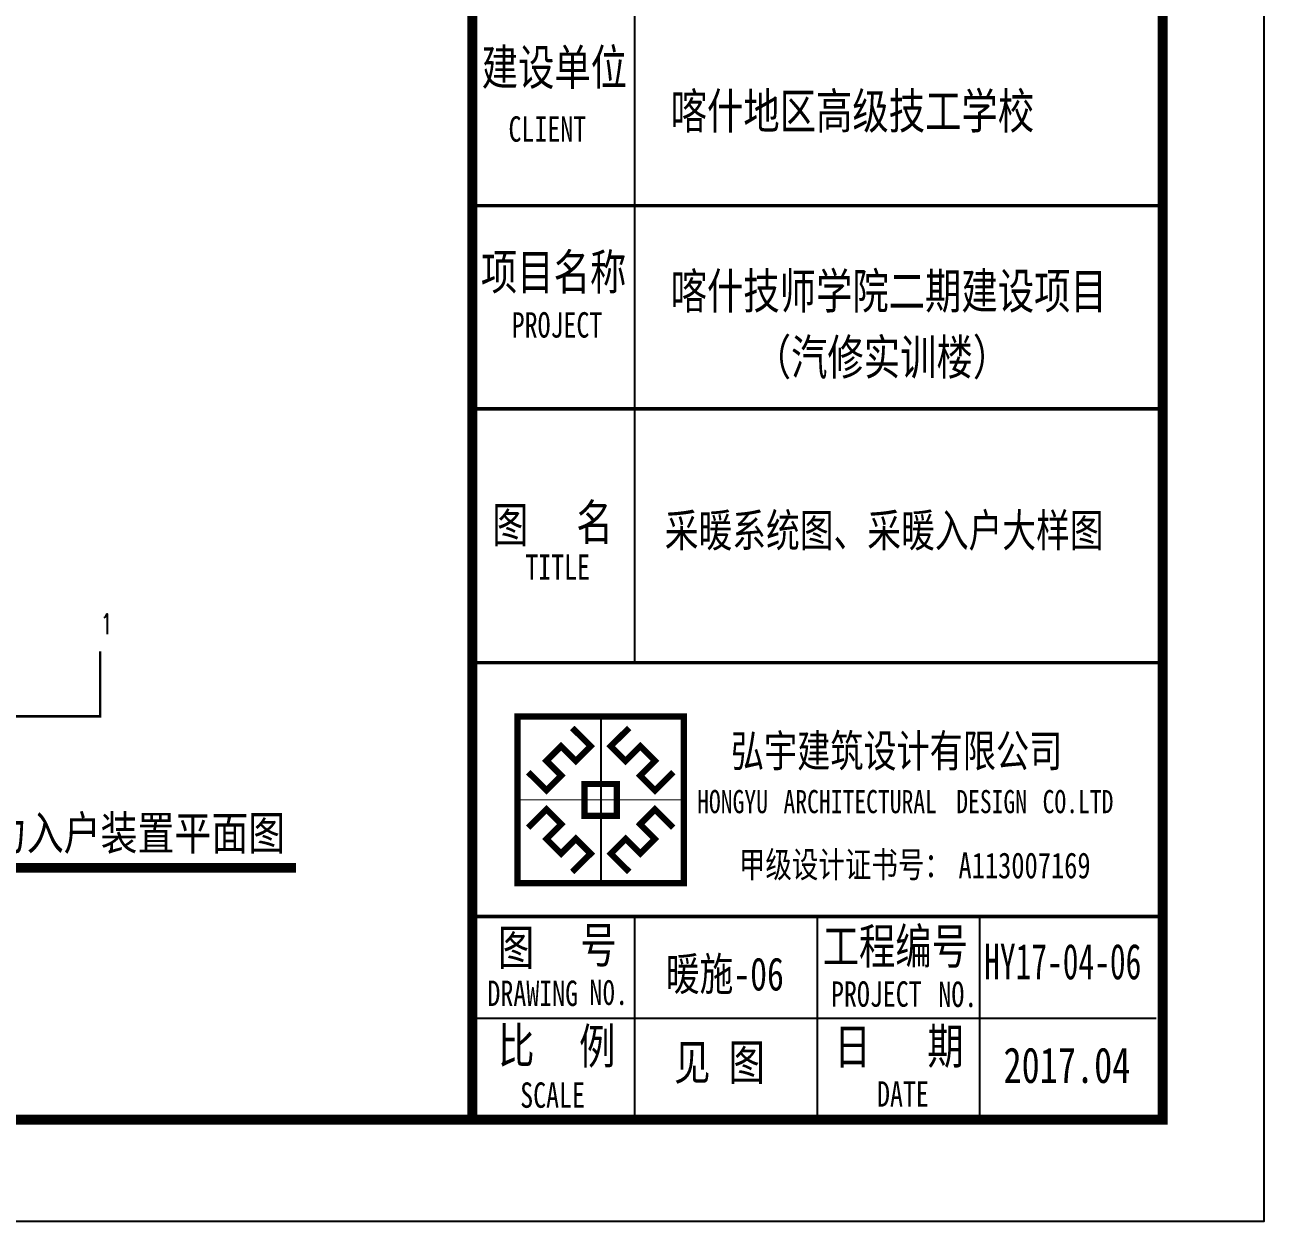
# Model space of a CAD drawing. Extents: x -37230 to 424755, y -141014 to 127947.
# Drawn here: x 122424 to 140735, y -69619 to -51946 of the extents above; entities that cross this region are included whole.
import ezdxf

# ---------------------------------------------------------------- set-up
doc = ezdxf.new("R2010")
doc.units = 0
doc.header["$LTSCALE"] = 1000
doc.header["$MEASUREMENT"] = 0
for name, color, linetype in [('ACS_COM_BZ', 7, 'Continuous'), ('ACS_PFG_BZ', 3, 'Continuous'), ('DIM_SYMB', 3, 'Continuous'), ('PUB_Title(图框)', 130, 'Continuous'), ('TK', 7, 'Continuous'), ('TWT_TITLE', 7, 'Continuous')]:
    doc.layers.add(name, color=color, linetype=linetype)
doc.styles.add('-宋体', font='', dxfattribs={"width": 0.75})
doc.styles.add('_TCH_DIM', font='SIMPLEX', dxfattribs={"bigfont": 'GBCBIG'})
doc.styles.add('TUMING', font='', dxfattribs={"width": 0.8})
doc.styles.get('-宋体').set_extended_font_data('SimSun')
doc.styles.get('TUMING').set_extended_font_data('SimSun')

# ---------------------------------------------------------------- blocks, each defined once
blk = doc.blocks.new('logo')
at = {"color": 6}
blk.add_line((1004, 2011), (1004, 0), dxfattribs=at)
at = {"color": 6, "const_width": 74.6}
for points in [[(0, 2011), (2008, 2011), (2008, 0), (0, 0)], [(809, 1198), (1199, 1198), (1199, 813), (809, 813)]]:
    blk.add_lwpolyline(points, close=True, dxfattribs=at)
at = {"color": 6}
blk.add_lwpolyline([(0, 2011), (2008, 2011), (2008, 0), (0, 0)], close=True, dxfattribs=at)
for points, const_width in [([(1004, 2011), (1004, 0)], 15.2), ([(660, 1874), (883, 1654), (704, 1475), (526, 1653), (350, 1477), (528, 1299), (350, 1120), (129, 1340)], 74.6), ([(1348, 1874), (1125, 1654), (1304, 1475), (1482, 1653), (1658, 1477), (1480, 1299), (1659, 1120), (1879, 1340)], 74.6), ([(0, 1006), (2008, 1006)], 15.2), ([(660, 137), (883, 357), (704, 536), (526, 358), (350, 534), (528, 712), (350, 891), (129, 671)], 74.6), ([(1348, 137), (1125, 357), (1304, 536), (1482, 358), (1658, 534), (1480, 712), (1659, 891), (1879, 671)], 74.6)]:
    blk.add_lwpolyline(points, dxfattribs=dict(at, const_width=const_width))
blk = doc.blocks.new('我')
at = {"layer": 'TK'}
for p, q in [((-66601, -67037), (-66601, -7037)), ((-64201, -60287), (-64201, -50537)), ((-66601, -56537), (-66601, -53537)), ((-66601, -64037), (-66601, -60287)), ((-66601, -60287), (-56401, -60287)), ((-66601, -65537), (-66601, -64037)), ((-66601, -64037), (-56401, -64037)), ((-66601, -64037), (-56498, -64037)), ((-64201, -67037), (-64201, -64037)), ((-61501, -67037), (-61501, -64037)), ((-59101, -67037), (-59101, -64037)), ((-66601, -67037), (-66601, -65537)), ((-66601, -65537), (-56498, -65537)), ((-66601, -65537), (-65101, -65537)), ((-65101, -65537), (-64801, -65537)), ((-64801, -65537), (-64501, -65537)), ((-56401, -67037), (-66601, -67037)), ((-66601, -67037), (-64051, -67037)), ((-56401, -67037), (-65329, -67037))]:
    blk.add_line(p, q, dxfattribs=at)
at = {"layer": 'TK', "const_width": 150}
blk.add_lwpolyline([(-66601, -7037), (-56401, -7037), (-56401, -67037), (-66601, -67037)], close=True, dxfattribs=at)
at = {"layer": 'TK', "const_width": 51}
for points in [[(-66601, -53537), (-56401, -53537)], [(-66601, -56537), (-56401, -56537)], [(-66601, -60287), (-56401, -60287)], [(-66601, -64037), (-56401, -64037)]]:
    blk.add_lwpolyline(points, dxfattribs=at)
at = {"layer": 'TK'}
blk.add_point((-56401, -67037), dxfattribs=at)
at = {"layer": 'TWT_TITLE'}
blk.add_lwpolyline([(-144001, -68537), (-54901, -68537), (-54901, -5537), (-144001, -5537)], close=True, dxfattribs=at)
at = {"layer": 'TWT_TITLE', "const_width": 150}
blk.add_lwpolyline([(-140251, -67037), (-56401, -67037), (-56401, -7037), (-140251, -7037)], close=True, dxfattribs=at)
at = {"layer": 'TK', "color": 5, "xscale": 1.224374664248899, "yscale": 1.224374664248899, "zscale": 1.224374664248899}
blk.add_blockref('logo', (-65933, -63545), dxfattribs=at)
at = {"layer": 'TK', "style": '-宋体', "width": 0.75}
for s, height, p in [('建设单位', 525, (-66462, -51754)), ('CLIENT', 375, (-66066, -52591)), ('项目名称', 525, (-66473, -54778)), ('PROJECT', 375, (-66019, -55485)), ('图', 525, (-66308, -58513)), ('名', 525, (-65064, -58475)), ('TITLE', 375, (-65818, -59063)), ('图', 525, (-66223, -64757)), ('号', 525, (-65005, -64720)), ('工程编号', 525, (-61425, -64738)), ('DRAWING', 375, (-66377, -65358)), ('N0.', 375, (-64871, -65342)), ('PROJECT', 375, (-61301, -65369)), ('NO.', 375, (-59714, -65373)), ('比', 525, (-66220, -66205)), ('例', 525, (-65023, -66214)), ('日', 525, (-61251, -66218)), ('期', 525, (-59878, -66214)), ('见 图', 525, (-63620, -66451)), ('DATE', 375, (-60621, -66845)), ('SCALE', 375, (-65893, -66862))]:
    blk.add_text(s, height=height, dxfattribs=at).set_placement(p)
at = {"layer": 'TK', "color": 3, "style": '-宋体'}
for s, width, p in [('喀什地区高级技工学校', 0.75, (-63671, -52400)), ('喀什技师学院二期建设项目', 0.75, (-63671, -55059)), ('（汽修实训楼）', 0.75, (-62428, -56036)), ('HY17-04-06 ', 0.65, (-59038, -64964)), ('2017.04', 0.75, (-58753, -66495))]:
    blk.add_text(s, height=525, dxfattribs=dict(at, width=width)).set_placement(p)
at = {"layer": 'TK', "color": 9, "style": '-宋体', "width": 0.75}
for s, height, p in [('弘宇建筑设计有限公司', 478.5, (-62780, -61828)), ('HONGYU', 341.8, (-63279, -62510)), ('ARCHITECTURAL', 341.77, (-62003, -62510)), ('DESIGN', 341.8, (-59451, -62510)), ('CO.LTD', 341.8, (-58175, -62510)), ('甲级设计证书号：', 382.6, (-62662, -63460)), ('A113007169', 382.6, (-59418, -63473))]:
    blk.add_text(s, height=height, dxfattribs=at).set_placement(p)

msp = doc.modelspace()

# ---------------------------------------------------------------- linework, layer by layer
at = {"layer": 'ACS_COM_BZ', "const_width": 35}
msp.add_lwpolyline([(121891.2, -62161.1), (123536, -62161.1), (123536, -61200.6)], dxfattribs=at)
at = {"layer": 'DIM_SYMB', "color": 3, "const_width": 142.9}
msp.add_lwpolyline([(121361.4, -64399), (126429.9, -64399)], dxfattribs=at)

# ---------------------------------------------------------------- block references
at = {"layer": 'PUB_Title(图框)', "color": 3}
msp.add_blockref('我', (195636.4, -1081.7), dxfattribs=at)

# ---------------------------------------------------------------- texts
at = {"layer": 'ACS_PFG_BZ', "lineweight": 0, "style": '_TCH_DIM', "width": 0.7}
msp.add_text('1', height=300, dxfattribs=at).set_placement((123543.4, -60948.5))
at = {"layer": 'DIM_SYMB', "color": 7, "lineweight": 0, "style": 'TUMING', "width": 0.8}
msp.add_text('热力入户装置平面图', height=500, dxfattribs=at).set_placement((121361.4, -64133.9))
at = {"layer": 'PUB_Title(图框)', "color": 3, "style": '-宋体', "width": 0.75}
for s, p in [('采暖系统图、采暖入户大样图', (131878.9, -59657.8)), ('暖施-06', (131895.1, -66210.8))]:
    msp.add_text(s, height=487.5, dxfattribs=at).set_placement(p)

doc.saveas('drawing.dxf')
